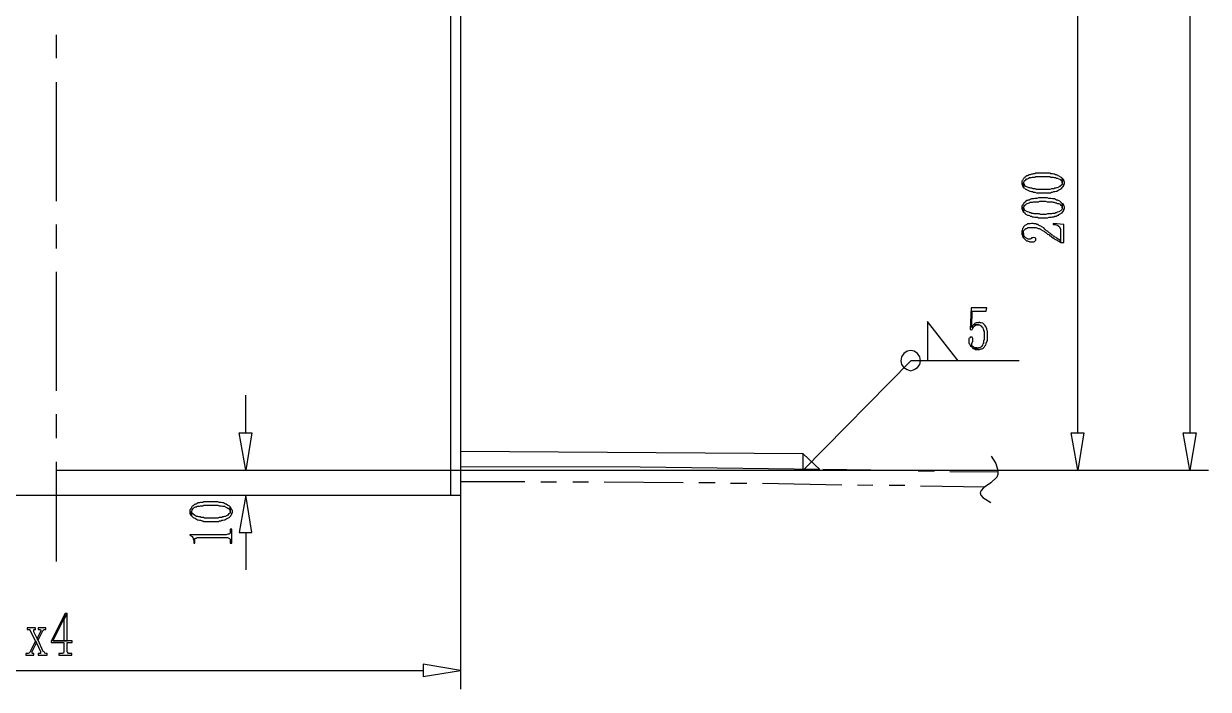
# Model space of a CAD drawing. Extents: x -15.4 to 0.8, y 0.3 to 11.8.
# Drawn here: x -4.905 to -3.135, y 7.764 to 8.759 of the extents above; entities that cross this region are included whole.
import ezdxf

# ---------------------------------------------------------------- set-up
doc = ezdxf.new("R2010")
doc.units = 0
doc.header["$MEASUREMENT"] = 0
doc.linetypes.add('AUSGEZOGEN', pattern=[0])
doc.layers.get('0').update_dxf_attribs({"linetype": 'AUSGEZOGEN'})

msp = doc.modelspace()

# ---------------------------------------------------------------- linework, layer by layer
for points in [[(-3.1629, 9.5661), (-3.1629, 8.1477)], [(-4.2521, 8.8744), (-4.2521, 8.0544)], [(-4.2671, 8.8561), (-4.2671, 8.0544)], [(-3.3304, 8.1477), (-3.3304, 8.8186)], [(-4.8563, 8.7419), (-4.8563, 8.7069)], [(-4.8563, 8.6711), (-4.8563, 8.4936)], [(-3.4138, 8.5211), (-3.4138, 8.5186), (-3.4138, 8.5186), (-3.4129, 8.5177), (-3.4129, 8.5177), (-3.4129, 8.5161), (-3.4129, 8.5161), (-3.4121, 8.5152), (-3.4121, 8.5152), (-3.4113, 8.5136), (-3.4113, 8.5136), (-3.4113, 8.5211), (-3.4113, 8.5211), (-3.4104, 8.5227), (-3.4104, 8.5227), (-3.4104, 8.5236), (-3.4104, 8.5236), (-3.4096, 8.5244), (-3.4096, 8.5244), (-3.4079, 8.5252), (-3.4079, 8.5252), (-3.4071, 8.5269), (-3.4071, 8.5269), (-3.4054, 8.5269), (-3.4054, 8.5269), (-3.4029, 8.5277), (-3.4029, 8.5277), (-3.4029, 8.5286), (-3.4029, 8.5286), (-3.3996, 8.5286), (-3.3996, 8.5286), (-3.3979, 8.5294), (-3.3979, 8.5294), (-3.3946, 8.5294), (-3.3946, 8.5294), (-3.3929, 8.5302), (-3.3929, 8.5302), (-3.3721, 8.5302), (-3.3721, 8.5302), (-3.3704, 8.5294), (-3.3704, 8.5294), (-3.3671, 8.5294), (-3.3671, 8.5294), (-3.3654, 8.5286), (-3.3654, 8.5286), (-3.3638, 8.5286), (-3.3638, 8.5286), (-3.3621, 8.5277), (-3.3621, 8.5277), (-3.3613, 8.5277), (-3.3613, 8.5277), (-3.3588, 8.5269), (-3.3588, 8.5269), (-3.3571, 8.5261), (-3.3571, 8.5261), (-3.3563, 8.5252), (-3.3563, 8.5252), (-3.3546, 8.5244), (-3.3546, 8.5244), (-3.3538, 8.5227), (-3.3538, 8.5227), (-3.3538, 8.5211), (-3.3538, 8.5211), (-3.3538, 8.5277), (-3.3538, 8.5277), (-3.3546, 8.5286), (-3.3546, 8.5286), (-3.3563, 8.5294), (-3.3563, 8.5294), (-3.3571, 8.5302), (-3.3571, 8.5302), (-3.3596, 8.5311), (-3.3596, 8.5311), (-3.3596, 8.5319), (-3.3596, 8.5319), (-3.3604, 8.5319), (-3.3604, 8.5319), (-3.3621, 8.5327), (-3.3621, 8.5327), (-3.3638, 8.5327), (-3.3638, 8.5327), (-3.3646, 8.5336), (-3.3646, 8.5336), (-3.3663, 8.5336), (-3.3663, 8.5336), (-3.3679, 8.5344), (-3.3679, 8.5344), (-3.3704, 8.5344), (-3.3704, 8.5344), (-3.3721, 8.5352), (-3.3721, 8.5352), (-3.3929, 8.5352), (-3.3929, 8.5352), (-3.3946, 8.5344), (-3.3946, 8.5344), (-3.3963, 8.5344), (-3.3963, 8.5344), (-3.3979, 8.5336), (-3.3979, 8.5336), (-3.3996, 8.5336), (-3.3996, 8.5336), (-3.4013, 8.5327), (-3.4013, 8.5327), (-3.4029, 8.5327), (-3.4029, 8.5327), (-3.4046, 8.5319), (-3.4046, 8.5319), (-3.4054, 8.5311), (-3.4054, 8.5311), (-3.4063, 8.5311), (-3.4063, 8.5311), (-3.4079, 8.5302), (-3.4079, 8.5302), (-3.4088, 8.5294), (-3.4088, 8.5294), (-3.4104, 8.5286), (-3.4104, 8.5286), (-3.4113, 8.5269), (-3.4113, 8.5269), (-3.4121, 8.5261), (-3.4121, 8.5261), (-3.4129, 8.5244), (-3.4129, 8.5244), (-3.4138, 8.5236), (-3.4138, 8.5236), (-3.4138, 8.5219), (-3.4138, 8.5211)], [(-3.4113, 8.5136), (-3.4096, 8.5127), (-3.4096, 8.5127), (-3.4088, 8.5119), (-3.4088, 8.5119), (-3.4021, 8.5086), (-3.4021, 8.5086), (-3.4013, 8.5086), (-3.4013, 8.5086), (-3.3996, 8.5077), (-3.3996, 8.5077), (-3.3979, 8.5077), (-3.3979, 8.5077), (-3.3963, 8.5069), (-3.3963, 8.5069), (-3.3946, 8.5069), (-3.3946, 8.5069), (-3.3921, 8.5061), (-3.3921, 8.5061), (-3.3713, 8.5061), (-3.3713, 8.5061), (-3.3696, 8.5069), (-3.3696, 8.5069), (-3.3679, 8.5069), (-3.3679, 8.5069), (-3.3663, 8.5077), (-3.3663, 8.5077), (-3.3646, 8.5077), (-3.3646, 8.5077), (-3.3629, 8.5086), (-3.3629, 8.5086), (-3.3613, 8.5086), (-3.3613, 8.5086), (-3.3604, 8.5094), (-3.3604, 8.5094), (-3.3588, 8.5102), (-3.3588, 8.5102), (-3.3554, 8.5119), (-3.3554, 8.5119), (-3.3521, 8.5152), (-3.3521, 8.5152), (-3.3513, 8.5169), (-3.3513, 8.5169), (-3.3513, 8.5177), (-3.3513, 8.5177), (-3.3504, 8.5194), (-3.3504, 8.5194), (-3.3504, 8.5227), (-3.3504, 8.5227), (-3.3513, 8.5236), (-3.3513, 8.5236), (-3.3513, 8.5252), (-3.3513, 8.5252), (-3.3521, 8.5261), (-3.3521, 8.5261), (-3.3538, 8.5277), (-3.3538, 8.5277), (-3.3538, 8.5186), (-3.3538, 8.5186), (-3.3571, 8.5152), (-3.3571, 8.5152), (-3.3588, 8.5144), (-3.3588, 8.5144), (-3.3613, 8.5136), (-3.3613, 8.5136), (-3.3621, 8.5136), (-3.3621, 8.5136), (-3.3638, 8.5127), (-3.3638, 8.5127), (-3.3646, 8.5127), (-3.3646, 8.5127), (-3.3663, 8.5119), (-3.3663, 8.5119), (-3.3696, 8.5119), (-3.3696, 8.5119), (-3.3721, 8.5111), (-3.3721, 8.5111), (-3.3921, 8.5111), (-3.3921, 8.5111), (-3.3938, 8.5119), (-3.3938, 8.5119), (-3.3971, 8.5119), (-3.3971, 8.5119), (-3.3988, 8.5127), (-3.3988, 8.5127), (-3.4004, 8.5127), (-3.4004, 8.5127), (-3.4021, 8.5136), (-3.4021, 8.5136), (-3.4029, 8.5136), (-3.4029, 8.5136), (-3.4054, 8.5144), (-3.4054, 8.5144), (-3.4088, 8.5161), (-3.4088, 8.5161), (-3.4096, 8.5177), (-3.4096, 8.5177), (-3.4104, 8.5186), (-3.4104, 8.5186), (-3.4104, 8.5194), (-3.4104, 8.5194), (-3.4113, 8.5211), (-3.4113, 8.5136)], [(-3.4138, 8.4836), (-3.4138, 8.4819), (-3.4138, 8.4819), (-3.4129, 8.4802), (-3.4129, 8.4802), (-3.4129, 8.4794), (-3.4129, 8.4794), (-3.4121, 8.4777), (-3.4121, 8.4777), (-3.4113, 8.4769), (-3.4113, 8.4769), (-3.4113, 8.4844), (-3.4113, 8.4844), (-3.4104, 8.4852), (-3.4104, 8.4852), (-3.4104, 8.4861), (-3.4104, 8.4861), (-3.4096, 8.4877), (-3.4096, 8.4877), (-3.4079, 8.4886), (-3.4079, 8.4886), (-3.4071, 8.4894), (-3.4071, 8.4894), (-3.4054, 8.4902), (-3.4054, 8.4902), (-3.4029, 8.4911), (-3.4029, 8.4911), (-3.4013, 8.4919), (-3.4013, 8.4919), (-3.3979, 8.4919), (-3.3979, 8.4919), (-3.3963, 8.4927), (-3.3963, 8.4927), (-3.3888, 8.4927), (-3.3888, 8.4927), (-3.3871, 8.4936), (-3.3871, 8.4936), (-3.3788, 8.4936), (-3.3788, 8.4936), (-3.3763, 8.4927), (-3.3763, 8.4927), (-3.3688, 8.4927), (-3.3688, 8.4927), (-3.3671, 8.4919), (-3.3671, 8.4919), (-3.3654, 8.4919), (-3.3654, 8.4919), (-3.3638, 8.4911), (-3.3638, 8.4911), (-3.3621, 8.4911), (-3.3621, 8.4911), (-3.3613, 8.4902), (-3.3613, 8.4902), (-3.3588, 8.4902), (-3.3588, 8.4902), (-3.3571, 8.4894), (-3.3571, 8.4894), (-3.3563, 8.4877), (-3.3563, 8.4877), (-3.3546, 8.4869), (-3.3546, 8.4869), (-3.3538, 8.4861), (-3.3538, 8.4861), (-3.3538, 8.4836), (-3.3538, 8.4836), (-3.3538, 8.4902), (-3.3538, 8.4902), (-3.3571, 8.4936), (-3.3571, 8.4936), (-3.3596, 8.4944), (-3.3596, 8.4944), (-3.3604, 8.4952), (-3.3604, 8.4952), (-3.3621, 8.4952), (-3.3621, 8.4952), (-3.3638, 8.4961), (-3.3638, 8.4961), (-3.3646, 8.4969), (-3.3646, 8.4969), (-3.3679, 8.4969), (-3.3679, 8.4969), (-3.3704, 8.4977), (-3.3704, 8.4977), (-3.3738, 8.4977), (-3.3738, 8.4977), (-3.3763, 8.4986), (-3.3763, 8.4986), (-3.3888, 8.4986), (-3.3888, 8.4986), (-3.3913, 8.4977), (-3.3913, 8.4977), (-3.3946, 8.4977), (-3.3946, 8.4977), (-3.3963, 8.4969), (-3.3963, 8.4969), (-3.3996, 8.4969), (-3.3996, 8.4969), (-3.4013, 8.4961), (-3.4013, 8.4961), (-3.4029, 8.4952), (-3.4029, 8.4952), (-3.4046, 8.4952), (-3.4046, 8.4952), (-3.4054, 8.4944), (-3.4054, 8.4944), (-3.4063, 8.4944), (-3.4063, 8.4944), (-3.4079, 8.4936), (-3.4079, 8.4936), (-3.4088, 8.4919), (-3.4088, 8.4919), (-3.4104, 8.4911), (-3.4104, 8.4911), (-3.4113, 8.4902), (-3.4113, 8.4902), (-3.4121, 8.4886), (-3.4121, 8.4886), (-3.4129, 8.4877), (-3.4129, 8.4877), (-3.4138, 8.4861), (-3.4138, 8.4861), (-3.4138, 8.4852), (-3.4138, 8.4836)], [(-3.4113, 8.4769), (-3.4096, 8.4761), (-3.4096, 8.4761), (-3.4088, 8.4744), (-3.4088, 8.4744), (-3.4054, 8.4727), (-3.4054, 8.4727), (-3.4038, 8.4727), (-3.4038, 8.4727), (-3.4021, 8.4719), (-3.4021, 8.4719), (-3.4013, 8.4711), (-3.4013, 8.4711), (-3.3996, 8.4711), (-3.3996, 8.4711), (-3.3979, 8.4702), (-3.3979, 8.4702), (-3.3963, 8.4702), (-3.3963, 8.4702), (-3.3946, 8.4694), (-3.3946, 8.4694), (-3.3904, 8.4694), (-3.3904, 8.4694), (-3.3888, 8.4686), (-3.3888, 8.4686), (-3.3754, 8.4686), (-3.3754, 8.4686), (-3.3729, 8.4694), (-3.3729, 8.4694), (-3.3696, 8.4694), (-3.3696, 8.4694), (-3.3679, 8.4702), (-3.3679, 8.4702), (-3.3663, 8.4702), (-3.3663, 8.4702), (-3.3646, 8.4711), (-3.3646, 8.4711), (-3.3629, 8.4711), (-3.3629, 8.4711), (-3.3613, 8.4719), (-3.3613, 8.4719), (-3.3604, 8.4727), (-3.3604, 8.4727), (-3.3588, 8.4727), (-3.3588, 8.4727), (-3.3588, 8.4736), (-3.3588, 8.4736), (-3.3538, 8.4761), (-3.3538, 8.4761), (-3.3529, 8.4777), (-3.3529, 8.4777), (-3.3513, 8.4794), (-3.3513, 8.4794), (-3.3513, 8.4811), (-3.3513, 8.4811), (-3.3504, 8.4827), (-3.3504, 8.4827), (-3.3504, 8.4852), (-3.3504, 8.4852), (-3.3513, 8.4869), (-3.3513, 8.4869), (-3.3513, 8.4877), (-3.3513, 8.4877), (-3.3521, 8.4894), (-3.3521, 8.4894), (-3.3538, 8.4902), (-3.3538, 8.4902), (-3.3538, 8.4819), (-3.3538, 8.4819), (-3.3546, 8.4802), (-3.3546, 8.4802), (-3.3554, 8.4794), (-3.3554, 8.4794), (-3.3588, 8.4777), (-3.3588, 8.4777), (-3.3613, 8.4769), (-3.3613, 8.4769), (-3.3621, 8.4761), (-3.3621, 8.4761), (-3.3638, 8.4761), (-3.3638, 8.4761), (-3.3646, 8.4752), (-3.3646, 8.4752), (-3.3679, 8.4752), (-3.3679, 8.4752), (-3.3696, 8.4744), (-3.3696, 8.4744), (-3.3754, 8.4744), (-3.3754, 8.4744), (-3.3779, 8.4736), (-3.3779, 8.4736), (-3.3863, 8.4736), (-3.3863, 8.4736), (-3.3879, 8.4744), (-3.3879, 8.4744), (-3.3954, 8.4744), (-3.3954, 8.4744), (-3.3971, 8.4752), (-3.3971, 8.4752), (-3.3988, 8.4752), (-3.3988, 8.4752), (-3.4004, 8.4761), (-3.4004, 8.4761), (-3.4021, 8.4761), (-3.4021, 8.4761), (-3.4029, 8.4769), (-3.4029, 8.4769), (-3.4054, 8.4777), (-3.4054, 8.4777), (-3.4088, 8.4794), (-3.4088, 8.4794), (-3.4096, 8.4802), (-3.4096, 8.4802), (-3.4104, 8.4811), (-3.4104, 8.4811), (-3.4104, 8.4827), (-3.4104, 8.4827), (-3.4113, 8.4836), (-3.4113, 8.4769)], [(-4.8563, 8.4586), (-4.8563, 8.4227)], [(-3.4138, 8.4461), (-3.4138, 8.4436), (-3.4138, 8.4436), (-3.4129, 8.4427), (-3.4129, 8.4427), (-3.4129, 8.4411), (-3.4129, 8.4411), (-3.4121, 8.4394), (-3.4121, 8.4394), (-3.4113, 8.4452), (-3.4113, 8.4452), (-3.4113, 8.4494), (-3.4113, 8.4494), (-3.4079, 8.4527), (-3.4079, 8.4527), (-3.4071, 8.4527), (-3.4071, 8.4527), (-3.4054, 8.4536), (-3.4054, 8.4536), (-3.4046, 8.4544), (-3.4046, 8.4544), (-3.3929, 8.4544), (-3.3929, 8.4544), (-3.3913, 8.4536), (-3.3913, 8.4536), (-3.3896, 8.4527), (-3.3896, 8.4527), (-3.3879, 8.4527), (-3.3879, 8.4527), (-3.3863, 8.4519), (-3.3863, 8.4519), (-3.3854, 8.4511), (-3.3854, 8.4511), (-3.3821, 8.4494), (-3.3821, 8.4494), (-3.3804, 8.4486), (-3.3804, 8.4486), (-3.3796, 8.4477), (-3.3796, 8.4477), (-3.3779, 8.4469), (-3.3779, 8.4469), (-3.3754, 8.4444), (-3.3754, 8.4444), (-3.3738, 8.4436), (-3.3738, 8.4436), (-3.3721, 8.4419), (-3.3721, 8.4419), (-3.3704, 8.4411), (-3.3704, 8.4411), (-3.3696, 8.4402), (-3.3696, 8.4402), (-3.3679, 8.4394), (-3.3679, 8.4394), (-3.3671, 8.4386), (-3.3671, 8.4386), (-3.3654, 8.4377), (-3.3654, 8.4377), (-3.3646, 8.4369), (-3.3646, 8.4369), (-3.3613, 8.4352), (-3.3613, 8.4352), (-3.3596, 8.4344), (-3.3596, 8.4344), (-3.3588, 8.4336), (-3.3588, 8.4336), (-3.3571, 8.4327), (-3.3571, 8.4327), (-3.3563, 8.4319), (-3.3563, 8.4319), (-3.3563, 8.4352), (-3.3563, 8.4352), (-3.3571, 8.4352), (-3.3571, 8.4352), (-3.3588, 8.4361), (-3.3588, 8.4361), (-3.3596, 8.4369), (-3.3596, 8.4369), (-3.3613, 8.4377), (-3.3613, 8.4377), (-3.3629, 8.4394), (-3.3629, 8.4394), (-3.3654, 8.4402), (-3.3654, 8.4402), (-3.3654, 8.4411), (-3.3654, 8.4411), (-3.3663, 8.4411), (-3.3663, 8.4411), (-3.3679, 8.4419), (-3.3679, 8.4419), (-3.3688, 8.4427), (-3.3688, 8.4427), (-3.3704, 8.4444), (-3.3704, 8.4444), (-3.3713, 8.4452), (-3.3713, 8.4452), (-3.3729, 8.4461), (-3.3729, 8.4461), (-3.3754, 8.4486), (-3.3754, 8.4486), (-3.3771, 8.4494), (-3.3771, 8.4494), (-3.3796, 8.4519), (-3.3796, 8.4519), (-3.3813, 8.4536), (-3.3813, 8.4536), (-3.3829, 8.4544), (-3.3829, 8.4544), (-3.3838, 8.4552), (-3.3838, 8.4552), (-3.3888, 8.4577), (-3.3888, 8.4577), (-3.3896, 8.4586), (-3.3896, 8.4586), (-3.3913, 8.4586), (-3.3913, 8.4586), (-3.3929, 8.4594), (-3.3929, 8.4594), (-3.3954, 8.4594), (-3.3954, 8.4594), (-3.3971, 8.4602), (-3.3971, 8.4602), (-3.3996, 8.4602), (-3.3996, 8.4602), (-3.4013, 8.4594), (-3.4013, 8.4594), (-3.4054, 8.4594), (-3.4054, 8.4594), (-3.4063, 8.4586), (-3.4063, 8.4586), (-3.4096, 8.4569), (-3.4096, 8.4569), (-3.4113, 8.4552), (-3.4113, 8.4552), (-3.4121, 8.4536), (-3.4121, 8.4536), (-3.4129, 8.4527), (-3.4129, 8.4527), (-3.4129, 8.4511), (-3.4129, 8.4511), (-3.4138, 8.4494), (-3.4138, 8.4494), (-3.4138, 8.4477), (-3.4138, 8.4461)], [(-3.3671, 8.4602), (-3.3671, 8.4586), (-3.3671, 8.4586), (-3.3638, 8.4586), (-3.3638, 8.4586), (-3.3604, 8.4569), (-3.3604, 8.4569), (-3.3596, 8.4561), (-3.3596, 8.4561), (-3.3588, 8.4561), (-3.3588, 8.4561), (-3.3579, 8.4552), (-3.3579, 8.4552), (-3.3563, 8.4519), (-3.3563, 8.4519), (-3.3563, 8.4319), (-3.3563, 8.4319), (-3.3513, 8.4319), (-3.3513, 8.4319), (-3.3513, 8.4586), (-3.3671, 8.4602)], [(-3.4121, 8.4394), (-3.4113, 8.4386), (-3.4113, 8.4386), (-3.4071, 8.4344), (-3.4071, 8.4344), (-3.4054, 8.4344), (-3.4054, 8.4344), (-3.4021, 8.4327), (-3.4021, 8.4327), (-3.3954, 8.4327), (-3.3954, 8.4327), (-3.3929, 8.4352), (-3.3929, 8.4352), (-3.3929, 8.4377), (-3.3929, 8.4377), (-3.3938, 8.4386), (-3.3938, 8.4386), (-3.3946, 8.4386), (-3.3946, 8.4386), (-3.3963, 8.4394), (-3.3963, 8.4394), (-3.3979, 8.4386), (-3.3979, 8.4386), (-3.3996, 8.4386), (-3.3996, 8.4386), (-3.3996, 8.4377), (-3.3996, 8.4377), (-3.4013, 8.4369), (-3.4013, 8.4369), (-3.4046, 8.4369), (-3.4046, 8.4369), (-3.4079, 8.4386), (-3.4079, 8.4386), (-3.4088, 8.4394), (-3.4088, 8.4394), (-3.4096, 8.4402), (-3.4096, 8.4402), (-3.4104, 8.4411), (-3.4104, 8.4411), (-3.4113, 8.4427), (-3.4113, 8.4427), (-3.4113, 8.4452), (-3.4121, 8.4394)], [(-4.8563, 8.3877), (-4.8563, 8.2102)], [(-3.4663, 8.3344), (-3.4896, 8.3344), (-3.4896, 8.3344), (-3.4913, 8.3019), (-3.4913, 8.3019), (-3.4888, 8.3011), (-3.4888, 8.3011), (-3.4879, 8.3019), (-3.4879, 8.3019), (-3.4871, 8.3036), (-3.4871, 8.3036), (-3.4888, 8.3052), (-3.4888, 8.3052), (-3.4879, 8.3294), (-3.4879, 8.3294), (-3.4671, 8.3294), (-3.4663, 8.3344)], [(-3.5088, 8.2552), (-3.5546, 8.3136), (-3.5546, 8.3136), (-3.5546, 8.2552)], [(-3.4854, 8.3094), (-3.4879, 8.3069), (-3.4879, 8.3069), (-3.4888, 8.3052), (-3.4888, 8.3052), (-3.4871, 8.3036), (-3.4871, 8.3036), (-3.4863, 8.3052), (-3.4863, 8.3052), (-3.4854, 8.3061), (-3.4854, 8.3061), (-3.4846, 8.3069), (-3.4846, 8.3069), (-3.4838, 8.3077), (-3.4838, 8.3077), (-3.4821, 8.3086), (-3.4821, 8.3086), (-3.4788, 8.3086), (-3.4854, 8.3094)], [(-3.4779, 8.3127), (-3.4788, 8.3119), (-3.4788, 8.3119), (-3.4821, 8.3119), (-3.4821, 8.3119), (-3.4838, 8.3111), (-3.4838, 8.3111), (-3.4846, 8.3102), (-3.4846, 8.3102), (-3.4854, 8.3094), (-3.4854, 8.3094), (-3.4788, 8.3086), (-3.4788, 8.3086), (-3.4771, 8.3086), (-3.4771, 8.3086), (-3.4754, 8.3077), (-3.4754, 8.3077), (-3.4746, 8.3069), (-3.4746, 8.3069), (-3.4729, 8.3052), (-3.4729, 8.3052), (-3.4721, 8.3044), (-3.4721, 8.3044), (-3.4721, 8.3036), (-3.4721, 8.3036), (-3.4713, 8.3019), (-3.4713, 8.3019), (-3.4713, 8.3002), (-3.4713, 8.3002), (-3.4704, 8.2986), (-3.4704, 8.2986), (-3.4704, 8.2869), (-3.4704, 8.2869), (-3.4713, 8.2844), (-3.4713, 8.2844), (-3.4713, 8.2811), (-3.4713, 8.2811), (-3.4721, 8.2802), (-3.4721, 8.2802), (-3.4729, 8.2786), (-3.4729, 8.2786), (-3.4738, 8.2769), (-3.4738, 8.2769), (-3.4746, 8.2761), (-3.4746, 8.2761), (-3.4754, 8.2752), (-3.4754, 8.2752), (-3.4771, 8.2744), (-3.4771, 8.2744), (-3.4788, 8.2744), (-3.4788, 8.2744), (-3.4796, 8.2736), (-3.4796, 8.2736), (-3.4871, 8.2736), (-3.4871, 8.2736), (-3.4854, 8.2736), (-3.4854, 8.2736), (-3.4846, 8.2727), (-3.4846, 8.2727), (-3.4829, 8.2719), (-3.4829, 8.2719), (-3.4771, 8.2719), (-3.4771, 8.2719), (-3.4754, 8.2727), (-3.4754, 8.2727), (-3.4738, 8.2727), (-3.4738, 8.2727), (-3.4729, 8.2736), (-3.4729, 8.2736), (-3.4713, 8.2744), (-3.4713, 8.2744), (-3.4704, 8.2752), (-3.4704, 8.2752), (-3.4696, 8.2761), (-3.4696, 8.2761), (-3.4688, 8.2777), (-3.4688, 8.2777), (-3.4679, 8.2786), (-3.4679, 8.2786), (-3.4671, 8.2802), (-3.4671, 8.2802), (-3.4671, 8.2819), (-3.4671, 8.2819), (-3.4654, 8.2852), (-3.4654, 8.2852), (-3.4654, 8.2994), (-3.4654, 8.2994), (-3.4663, 8.3011), (-3.4663, 8.3011), (-3.4663, 8.3027), (-3.4663, 8.3027), (-3.4679, 8.3061), (-3.4679, 8.3061), (-3.4688, 8.3069), (-3.4688, 8.3069), (-3.4688, 8.3077), (-3.4688, 8.3077), (-3.4721, 8.3111), (-3.4721, 8.3111), (-3.4729, 8.3111), (-3.4729, 8.3111), (-3.4746, 8.3119), (-3.4746, 8.3119), (-3.4763, 8.3119), (-3.4779, 8.3127)], [(-3.4896, 8.2902), (-3.4913, 8.2902), (-3.4913, 8.2902), (-3.4921, 8.2886), (-3.4921, 8.2886), (-3.4929, 8.2886), (-3.4929, 8.2886), (-3.4929, 8.2811), (-3.4929, 8.2811), (-3.4921, 8.2802), (-3.4921, 8.2802), (-3.4913, 8.2786), (-3.4913, 8.2786), (-3.4904, 8.2769), (-3.4904, 8.2769), (-3.4888, 8.2761), (-3.4888, 8.2761), (-3.4879, 8.2752), (-3.4879, 8.2752), (-3.4871, 8.2736), (-3.4871, 8.2736), (-3.4796, 8.2736), (-3.4796, 8.2736), (-3.4813, 8.2744), (-3.4813, 8.2744), (-3.4846, 8.2744), (-3.4846, 8.2744), (-3.4854, 8.2752), (-3.4854, 8.2752), (-3.4863, 8.2761), (-3.4863, 8.2761), (-3.4879, 8.2769), (-3.4879, 8.2769), (-3.4888, 8.2786), (-3.4888, 8.2786), (-3.4888, 8.2811), (-3.4888, 8.2811), (-3.4871, 8.2844), (-3.4871, 8.2844), (-3.4871, 8.2886), (-3.4871, 8.2886), (-3.4879, 8.2902), (-3.4896, 8.2902)], [(-3.5654, 8.2552), (-3.5663, 8.2611), (-3.5663, 8.2611), (-3.5696, 8.2661), (-3.5696, 8.2661), (-3.5746, 8.2694), (-3.5746, 8.2694), (-3.5796, 8.2702), (-3.5796, 8.2702), (-3.5854, 8.2694), (-3.5854, 8.2694), (-3.5904, 8.2661), (-3.5904, 8.2661), (-3.5938, 8.2611), (-3.5938, 8.2611), (-3.5946, 8.2552), (-3.5946, 8.2552), (-3.5938, 8.2494), (-3.5938, 8.2494), (-3.5904, 8.2452), (-3.5904, 8.2452), (-3.5854, 8.2419), (-3.5854, 8.2419), (-3.5796, 8.2402), (-3.5796, 8.2402), (-3.5746, 8.2419), (-3.5746, 8.2419), (-3.5696, 8.2452), (-3.5696, 8.2452), (-3.5663, 8.2494), (-3.5663, 8.2494), (-3.5654, 8.2552), (-3.5654, 8.2552)], [(-3.4179, 8.2552), (-3.5796, 8.2552), (-3.5796, 8.2552), (-3.7404, 8.0919)], [(-4.5729, 8.1477), (-4.5729, 8.2036)], [(-4.8563, 8.1752), (-4.8563, 8.1394)], [(-4.5829, 8.1477), (-4.5638, 8.1477), (-4.5638, 8.1477), (-4.5729, 8.0919), (-4.5829, 8.1477)], [(-3.3404, 8.1477), (-3.3213, 8.1477), (-3.3213, 8.1477), (-3.3304, 8.0919), (-3.3404, 8.1477)], [(-3.1729, 8.1477), (-3.1538, 8.1477), (-3.1538, 8.1477), (-3.1629, 8.0919), (-3.1729, 8.1477)], [(-4.8563, 8.1044), (-4.8563, 7.9552)], [(-3.7404, 8.1161), (-4.2521, 8.1194)], [(-3.7404, 8.0919), (-3.7404, 8.1161), (-3.7404, 8.1161), (-3.7154, 8.0927)], [(-3.4596, 8.1127), (-3.4529, 8.1019), (-3.4529, 8.1019), (-3.4496, 8.0911), (-3.4496, 8.0911), (-3.4496, 8.0852), (-3.4496, 8.0852), (-3.4513, 8.0811), (-3.4513, 8.0811), (-3.4604, 8.0727), (-3.4604, 8.0727), (-3.4713, 8.0652), (-3.4713, 8.0652), (-3.4746, 8.0611), (-3.4746, 8.0611), (-3.4763, 8.0577), (-3.4763, 8.0577), (-3.4754, 8.0544), (-3.4754, 8.0544), (-3.4721, 8.0511), (-3.4721, 8.0511), (-3.4604, 8.0436)], [(-4.8563, 8.0919), (-3.3029, 8.0919)], [(-4.8563, 8.0919), (-4.5454, 8.0919)], [(-3.7154, 8.0927), (-3.9838, 8.0961), (-3.9838, 8.0961), (-4.2521, 8.0969)], [(-3.6396, 8.0919), (-3.7113, 8.0927)], [(-3.5921, 8.0911), (-3.6154, 8.0911)], [(-3.5446, 8.0902), (-3.5688, 8.0902)], [(-3.4496, 8.0886), (-3.5213, 8.0894)], [(-3.3904, 8.0919), (-3.1354, 8.0919)], [(-4.1563, 8.0744), (-4.2521, 8.0744)], [(-4.1088, 8.0736), (-4.1321, 8.0736)], [(-4.0613, 8.0736), (-4.0846, 8.0736)], [(-3.9196, 8.0727), (-4.0379, 8.0736)], [(-3.8721, 8.0727), (-3.8963, 8.0727)], [(-3.8246, 8.0719), (-3.8488, 8.0719)], [(-3.6829, 8.0694), (-3.8013, 8.0719)], [(-3.6363, 8.0686), (-3.6596, 8.0694)], [(-3.5888, 8.0686), (-3.6121, 8.0686)], [(-3.4688, 8.0661), (-3.5654, 8.0677)], [(-5.4613, 8.0544), (-4.2521, 8.0544)], [(-4.6454, 8.0544), (-4.5454, 8.0544)], [(-4.5829, 7.9986), (-4.5638, 7.9986), (-4.5638, 7.9986), (-4.5729, 8.0544), (-4.5829, 7.9986)], [(-4.2521, 8.0544), (-4.2521, 7.7644)], [(-4.6563, 8.0302), (-4.6563, 8.0269), (-4.6563, 8.0269), (-4.6554, 8.0252), (-4.6554, 8.0252), (-4.6546, 8.0244), (-4.6546, 8.0244), (-4.6538, 8.0236), (-4.6538, 8.0236), (-4.6538, 8.0302), (-4.6538, 8.0302), (-4.6529, 8.0319), (-4.6529, 8.0319), (-4.6529, 8.0327), (-4.6529, 8.0327), (-4.6521, 8.0336), (-4.6521, 8.0336), (-4.6513, 8.0352), (-4.6513, 8.0352), (-4.6479, 8.0369), (-4.6479, 8.0369), (-4.6463, 8.0369), (-4.6463, 8.0369), (-4.6454, 8.0377), (-4.6454, 8.0377), (-4.6421, 8.0377), (-4.6421, 8.0377), (-4.6404, 8.0386), (-4.6404, 8.0386), (-4.6371, 8.0386), (-4.6371, 8.0386), (-4.6354, 8.0394), (-4.6354, 8.0394), (-4.6146, 8.0394), (-4.6146, 8.0394), (-4.6129, 8.0386), (-4.6129, 8.0386), (-4.6096, 8.0386), (-4.6096, 8.0386), (-4.6079, 8.0377), (-4.6079, 8.0377), (-4.6046, 8.0377), (-4.6046, 8.0377), (-4.6038, 8.0369), (-4.6038, 8.0369), (-4.6013, 8.0361), (-4.6013, 8.0361), (-4.5996, 8.0352), (-4.5996, 8.0352), (-4.5988, 8.0344), (-4.5988, 8.0344), (-4.5971, 8.0336), (-4.5971, 8.0336), (-4.5963, 8.0319), (-4.5963, 8.0319), (-4.5963, 8.0302), (-4.5963, 8.0302), (-4.5963, 8.0369), (-4.5963, 8.0369), (-4.5971, 8.0377), (-4.5971, 8.0377), (-4.6004, 8.0394), (-4.6004, 8.0394), (-4.6021, 8.0411), (-4.6021, 8.0411), (-4.6029, 8.0411), (-4.6029, 8.0411), (-4.6046, 8.0419), (-4.6046, 8.0419), (-4.6063, 8.0427), (-4.6063, 8.0427), (-4.6079, 8.0427), (-4.6079, 8.0427), (-4.6096, 8.0436), (-4.6096, 8.0436), (-4.6129, 8.0436), (-4.6129, 8.0436), (-4.6146, 8.0444), (-4.6146, 8.0444), (-4.6354, 8.0444), (-4.6354, 8.0444), (-4.6371, 8.0436), (-4.6371, 8.0436), (-4.6404, 8.0436), (-4.6404, 8.0436), (-4.6421, 8.0427), (-4.6421, 8.0427), (-4.6438, 8.0427), (-4.6438, 8.0427), (-4.6471, 8.0411), (-4.6471, 8.0411), (-4.6479, 8.0411), (-4.6479, 8.0411), (-4.6488, 8.0402), (-4.6488, 8.0402), (-4.6504, 8.0394), (-4.6504, 8.0394), (-4.6513, 8.0386), (-4.6513, 8.0386), (-4.6529, 8.0377), (-4.6529, 8.0377), (-4.6538, 8.0361), (-4.6538, 8.0361), (-4.6546, 8.0352), (-4.6546, 8.0352), (-4.6554, 8.0336), (-4.6554, 8.0336), (-4.6563, 8.0327), (-4.6563, 8.0327), (-4.6563, 8.0311), (-4.6563, 8.0302)], [(-4.6538, 8.0236), (-4.6513, 8.0211), (-4.6513, 8.0211), (-4.6479, 8.0194), (-4.6479, 8.0194), (-4.6463, 8.0186), (-4.6463, 8.0186), (-4.6454, 8.0177), (-4.6454, 8.0177), (-4.6438, 8.0177), (-4.6438, 8.0177), (-4.6421, 8.0169), (-4.6421, 8.0169), (-4.6404, 8.0169), (-4.6404, 8.0169), (-4.6388, 8.0161), (-4.6388, 8.0161), (-4.6371, 8.0161), (-4.6371, 8.0161), (-4.6354, 8.0152), (-4.6354, 8.0152), (-4.6138, 8.0152), (-4.6138, 8.0152), (-4.6121, 8.0161), (-4.6121, 8.0161), (-4.6104, 8.0161), (-4.6104, 8.0161), (-4.6088, 8.0169), (-4.6088, 8.0169), (-4.6071, 8.0169), (-4.6071, 8.0169), (-4.6054, 8.0177), (-4.6054, 8.0177), (-4.6038, 8.0177), (-4.6038, 8.0177), (-4.6029, 8.0186), (-4.6029, 8.0186), (-4.6013, 8.0194), (-4.6013, 8.0194), (-4.5996, 8.0202), (-4.5996, 8.0202), (-4.5979, 8.0211), (-4.5979, 8.0211), (-4.5963, 8.0227), (-4.5963, 8.0227), (-4.5954, 8.0236), (-4.5954, 8.0236), (-4.5946, 8.0252), (-4.5946, 8.0252), (-4.5938, 8.0261), (-4.5938, 8.0261), (-4.5938, 8.0269), (-4.5938, 8.0269), (-4.5929, 8.0286), (-4.5929, 8.0286), (-4.5929, 8.0319), (-4.5929, 8.0319), (-4.5938, 8.0327), (-4.5938, 8.0327), (-4.5946, 8.0344), (-4.5946, 8.0344), (-4.5946, 8.0352), (-4.5946, 8.0352), (-4.5963, 8.0369), (-4.5963, 8.0369), (-4.5963, 8.0277), (-4.5963, 8.0277), (-4.5971, 8.0269), (-4.5971, 8.0269), (-4.5988, 8.0261), (-4.5988, 8.0261), (-4.5996, 8.0244), (-4.5996, 8.0244), (-4.6013, 8.0236), (-4.6013, 8.0236), (-4.6038, 8.0227), (-4.6038, 8.0227), (-4.6046, 8.0227), (-4.6046, 8.0227), (-4.6063, 8.0219), (-4.6063, 8.0219), (-4.6079, 8.0219), (-4.6079, 8.0219), (-4.6088, 8.0211), (-4.6088, 8.0211), (-4.6129, 8.0211), (-4.6129, 8.0211), (-4.6146, 8.0202), (-4.6146, 8.0202), (-4.6346, 8.0202), (-4.6346, 8.0202), (-4.6363, 8.0211), (-4.6363, 8.0211), (-4.6396, 8.0211), (-4.6396, 8.0211), (-4.6413, 8.0219), (-4.6413, 8.0219), (-4.6429, 8.0219), (-4.6429, 8.0219), (-4.6446, 8.0227), (-4.6446, 8.0227), (-4.6463, 8.0227), (-4.6463, 8.0227), (-4.6479, 8.0236), (-4.6479, 8.0236), (-4.6496, 8.0244), (-4.6496, 8.0244), (-4.6513, 8.0261), (-4.6513, 8.0261), (-4.6521, 8.0269), (-4.6521, 8.0269), (-4.6529, 8.0277), (-4.6529, 8.0277), (-4.6538, 8.0286), (-4.6538, 8.0286), (-4.6538, 8.0302), (-4.6538, 8.0236)], [(-4.6563, 7.9952), (-4.6563, 7.9944), (-4.6563, 7.9944), (-4.6529, 7.9927), (-4.6529, 7.9927), (-4.6521, 7.9911), (-4.6521, 7.9911), (-4.6513, 7.9902), (-4.6513, 7.9902), (-4.6513, 7.9886), (-4.6513, 7.9886), (-4.6504, 7.9869), (-4.6504, 7.9869), (-4.6504, 7.9827), (-4.6504, 7.9827), (-4.6488, 7.9827), (-4.6488, 7.9827), (-4.6488, 7.9894), (-4.6488, 7.9894), (-4.6479, 7.9902), (-4.6479, 7.9902), (-4.6471, 7.9902), (-4.6471, 7.9902), (-4.6454, 7.9911), (-4.6454, 7.9911), (-4.6004, 7.9911), (-4.6004, 7.9911), (-4.5971, 7.9894), (-4.5971, 7.9894), (-4.5963, 7.9886), (-4.5963, 7.9886), (-4.5963, 7.9827), (-4.5963, 7.9827), (-4.5938, 7.9827), (-4.5938, 7.9827), (-4.5938, 8.0036), (-4.5938, 8.0036), (-4.5963, 8.0036), (-4.5963, 8.0036), (-4.5963, 7.9977), (-4.5963, 7.9977), (-4.5979, 7.9961), (-4.5979, 7.9961), (-4.5996, 7.9961), (-4.5996, 7.9961), (-4.6021, 7.9952), (-4.6563, 7.9952)], [(-4.5729, 7.9986), (-4.5729, 7.9427)], [(-4.8396, 7.8777), (-4.8429, 7.8777), (-4.8429, 7.8777), (-4.8638, 7.8361), (-4.8638, 7.8361), (-4.8638, 7.8344), (-4.8638, 7.8344), (-4.8446, 7.8344), (-4.8446, 7.8344), (-4.8446, 7.8202), (-4.8446, 7.8202), (-4.8454, 7.8186), (-4.8454, 7.8186), (-4.8463, 7.8186), (-4.8463, 7.8186), (-4.8471, 7.8177), (-4.8471, 7.8177), (-4.8521, 7.8177), (-4.8521, 7.8177), (-4.8521, 7.8152), (-4.8521, 7.8152), (-4.8329, 7.8152), (-4.8329, 7.8152), (-4.8329, 7.8177), (-4.8329, 7.8177), (-4.8379, 7.8177), (-4.8379, 7.8177), (-4.8388, 7.8186), (-4.8388, 7.8186), (-4.8388, 7.8194), (-4.8388, 7.8194), (-4.8396, 7.8202), (-4.8396, 7.8202), (-4.8396, 7.8344), (-4.8396, 7.8344), (-4.8321, 7.8344), (-4.8321, 7.8344), (-4.8321, 7.8369), (-4.8321, 7.8369), (-4.8613, 7.8369), (-4.8613, 7.8369), (-4.8446, 7.8694), (-4.8396, 7.8777)], [(-4.8396, 7.8777), (-4.8446, 7.8694), (-4.8446, 7.8694), (-4.8446, 7.8369), (-4.8446, 7.8369), (-4.8613, 7.8369), (-4.8613, 7.8369), (-4.8396, 7.8369), (-4.8396, 7.8777)], [(-4.8871, 7.8561), (-4.8996, 7.8561), (-4.8996, 7.8561), (-4.8996, 7.8536), (-4.8996, 7.8536), (-4.8954, 7.8536), (-4.8954, 7.8536), (-4.8954, 7.8527), (-4.8954, 7.8527), (-4.8871, 7.8361), (-4.8871, 7.8361), (-4.8854, 7.8336), (-4.8854, 7.8336), (-4.8796, 7.8211), (-4.8796, 7.8211), (-4.8796, 7.8177), (-4.8796, 7.8177), (-4.8829, 7.8177), (-4.8829, 7.8177), (-4.8829, 7.8152), (-4.8829, 7.8152), (-4.8696, 7.8152), (-4.8696, 7.8152), (-4.8696, 7.8177), (-4.8696, 7.8177), (-4.8713, 7.8177), (-4.8713, 7.8177), (-4.8729, 7.8186), (-4.8729, 7.8186), (-4.8738, 7.8202), (-4.8738, 7.8202), (-4.8754, 7.8211), (-4.8754, 7.8211), (-4.8829, 7.8377), (-4.8829, 7.8377), (-4.8846, 7.8402), (-4.8846, 7.8402), (-4.8896, 7.8502), (-4.8896, 7.8502), (-4.8896, 7.8536), (-4.8896, 7.8536), (-4.8871, 7.8536), (-4.8871, 7.8561)], [(-4.8713, 7.8561), (-4.8829, 7.8561), (-4.8829, 7.8561), (-4.8829, 7.8536), (-4.8829, 7.8536), (-4.8796, 7.8536), (-4.8796, 7.8536), (-4.8788, 7.8527), (-4.8788, 7.8527), (-4.8788, 7.8519), (-4.8788, 7.8519), (-4.8846, 7.8402), (-4.8846, 7.8402), (-4.8829, 7.8377), (-4.8829, 7.8377), (-4.8754, 7.8527), (-4.8754, 7.8527), (-4.8738, 7.8536), (-4.8738, 7.8536), (-4.8713, 7.8536), (-4.8713, 7.8561)], [(-4.8871, 7.8361), (-4.8946, 7.8219), (-4.8946, 7.8219), (-4.8946, 7.8211), (-4.8946, 7.8211), (-4.8971, 7.8186), (-4.8971, 7.8186), (-4.8979, 7.8177), (-4.8979, 7.8177), (-4.9013, 7.8177), (-4.9013, 7.8177), (-4.9013, 7.8152), (-4.9013, 7.8152), (-4.8896, 7.8152), (-4.8896, 7.8152), (-4.8896, 7.8177), (-4.8896, 7.8177), (-4.8913, 7.8177), (-4.8913, 7.8177), (-4.8921, 7.8186), (-4.8921, 7.8186), (-4.8921, 7.8211), (-4.8921, 7.8211), (-4.8854, 7.8336), (-4.8871, 7.8361)], [(-5.4054, 7.7927), (-4.3079, 7.7927)], [(-4.3079, 7.8019), (-4.3079, 7.7836), (-4.3079, 7.7836), (-4.2521, 7.7927), (-4.3079, 7.8019)]]:
    msp.add_lwpolyline(points)

doc.saveas('drawing.dxf')
